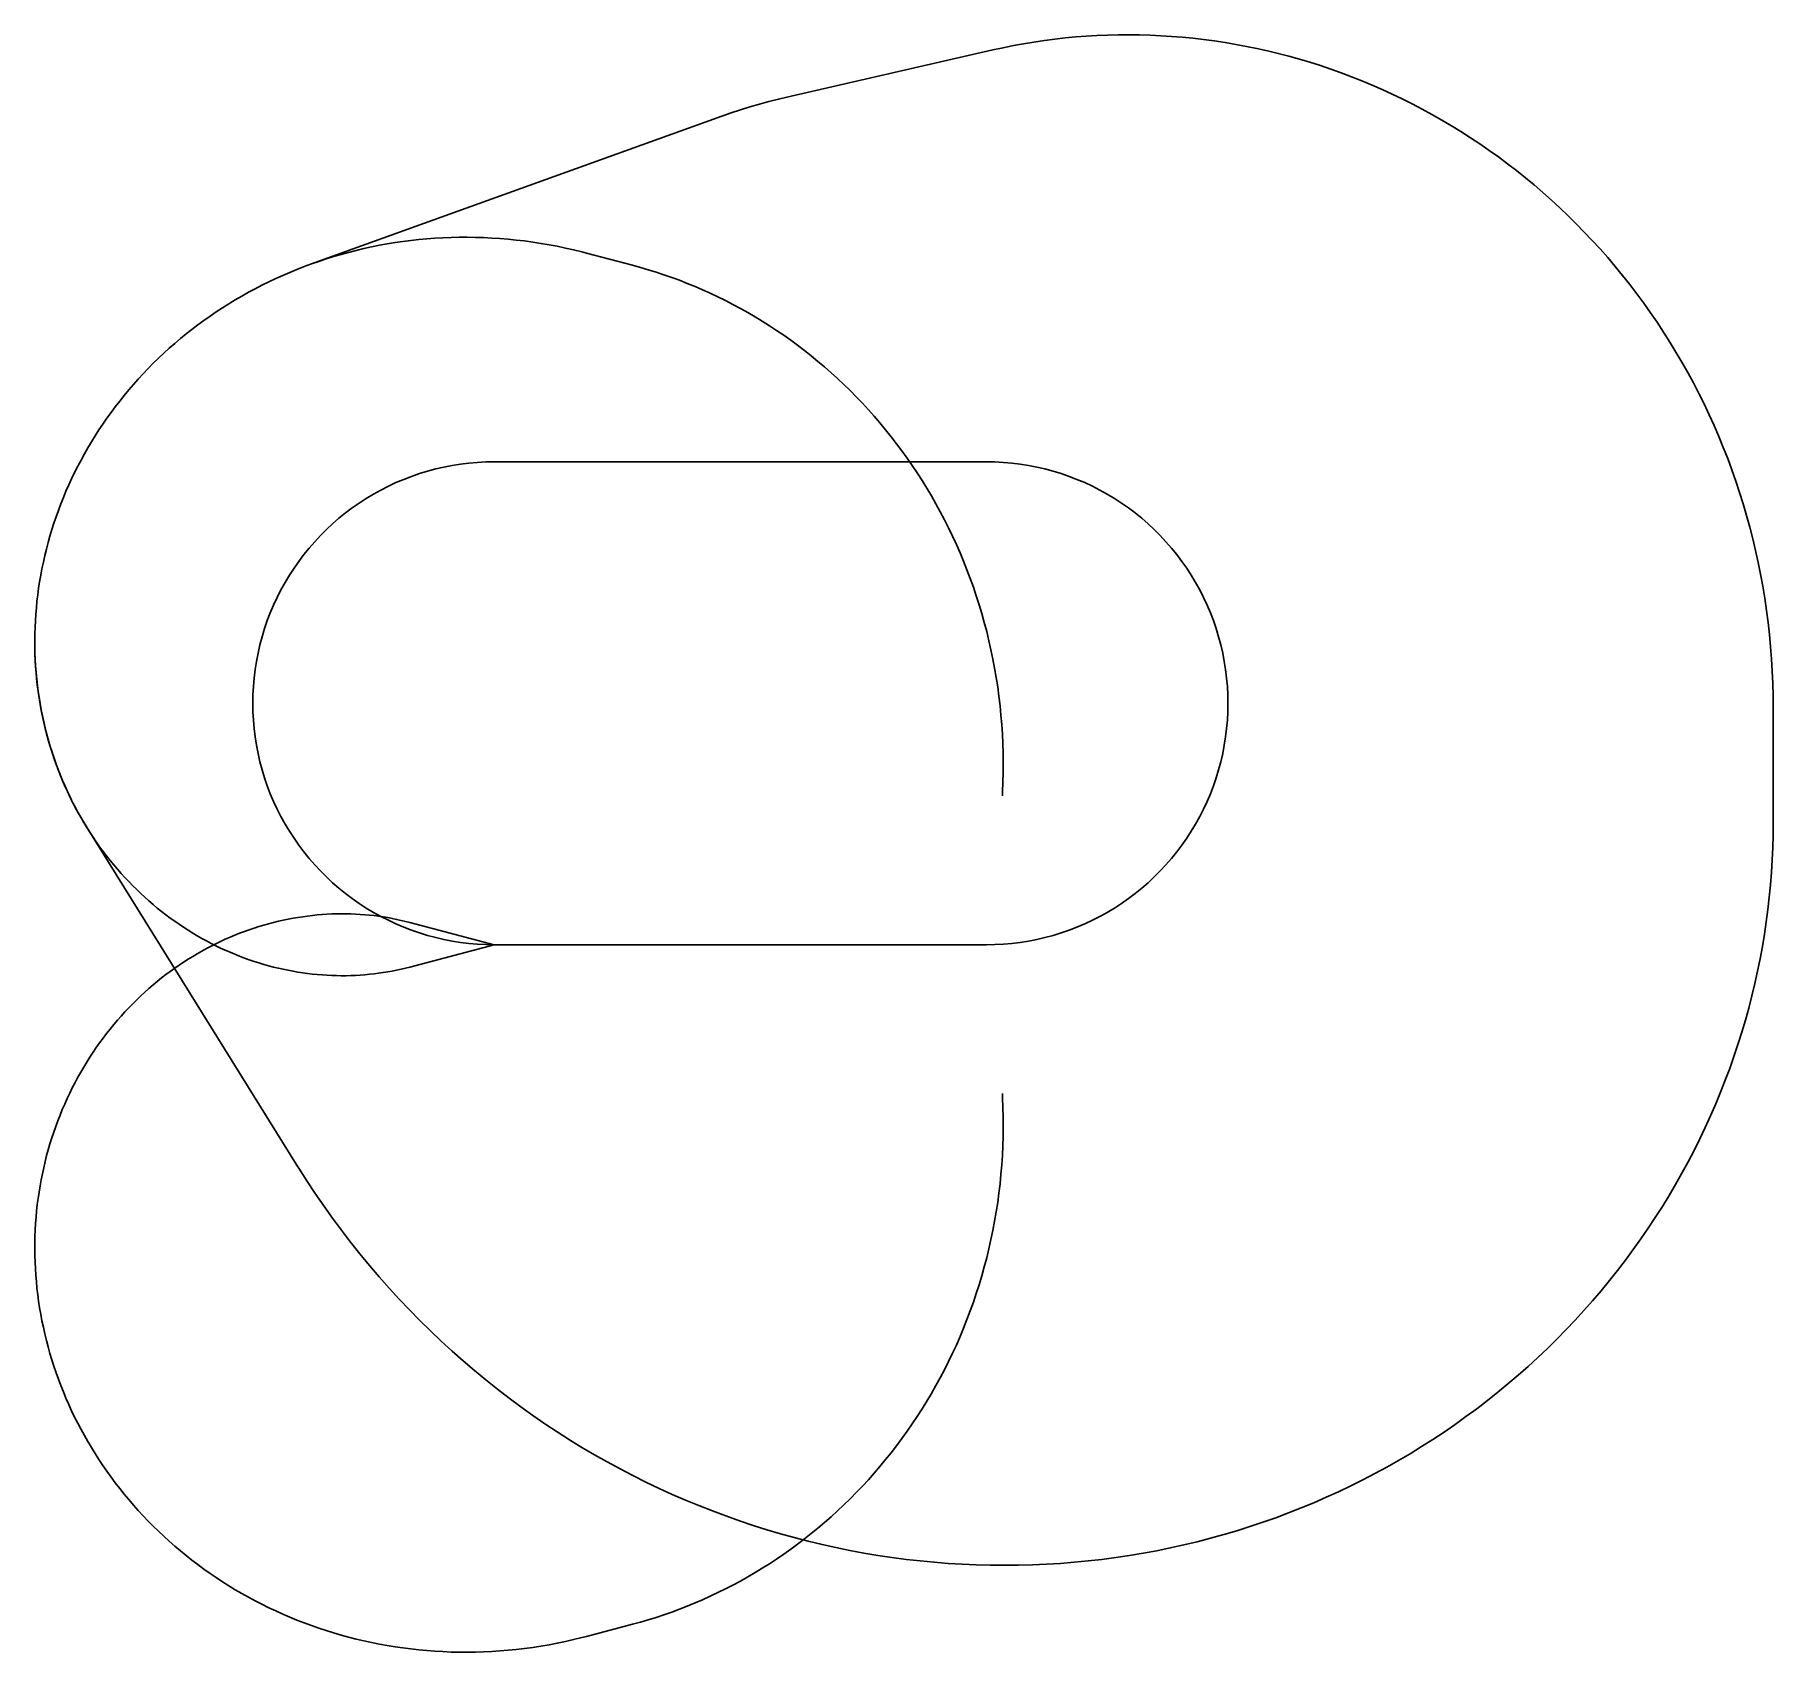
# Model space of a CAD drawing. Header units: metres. Extents: x -7532 to 20970, y -11596 to 14915.
import ezdxf

# ---------------------------------------------------------------- set-up
doc = ezdxf.new("R2010")
doc.units = ezdxf.units.M

msp = doc.modelspace()

# ---------------------------------------------------------------- linework, layer by layer
at = {"layer": 'NorminalTrack', "color": 1}
msp.add_lwpolyline([(0, 0), (0, 0), (-138, 2), (-276, 10), (-414, 22), (-551, 39), (-687, 60), (-823, 86), (-958, 118), (-1091, 153), (-1223, 194), (-1354, 239), (-1483, 288), (-1610, 342), (-1735, 401), (-1858, 463), (-1979, 530), (-2097, 601), (-2213, 677), (-2326, 756), (-2437, 839), (-2544, 926), (-2648, 1017), (-2749, 1111), (-2847, 1209), (-2941, 1310), (-3032, 1414), (-3119, 1521), (-3202, 1632), (-3281, 1745), (-3357, 1861), (-3428, 1979), (-3495, 2100), (-3557, 2223), (-3616, 2348), (-3670, 2475), (-3719, 2604), (-3764, 2735), (-3805, 2867), (-3840, 3000), (-3871, 3135), (-3898, 3271), (-3919, 3407), (-3936, 3544), (-3948, 3682), (-3956, 3820), (-3958, 3958), (-3956, 4096), (-3948, 4234), (-3936, 4372), (-3919, 4509), (-3898, 4645), (-3871, 4781), (-3840, 4915), (-3805, 5049), (-3764, 5181), (-3719, 5312), (-3670, 5441), (-3616, 5568), (-3557, 5693), (-3495, 5816), (-3428, 5937), (-3357, 6055), (-3281, 6171), (-3202, 6284), (-3119, 6395), (-3032, 6502), (-2941, 6606), (-2847, 6707), (-2749, 6805), (-2648, 6899), (-2544, 6990), (-2437, 7077), (-2326, 7160), (-2213, 7239), (-2097, 7314), (-1979, 7386), (-1858, 7453), (-1735, 7515), (-1610, 7574), (-1483, 7628), (-1354, 7677), (-1223, 7722), (-1091, 7763), (-958, 7798), (-823, 7829), (-687, 7856), (-551, 7877), (-414, 7894), (-276, 7906), (-138, 7913), (0, 7916), (0, 7916), (8072, 7916), (8072, 7916), (8210, 7913), (8348, 7906), (8486, 7894), (8623, 7877), (8760, 7856), (8895, 7829), (9030, 7798), (9163, 7763), (9295, 7722), (9426, 7677), (9555, 7628), (9682, 7574), (9807, 7515), (9930, 7453), (10051, 7386), (10170, 7314), (10285, 7239), (10399, 7160), (10509, 7077), (10616, 6990), (10721, 6899), (10822, 6805), (10919, 6707), (11014, 6606), (11104, 6502), (11191, 6395), (11274, 6284), (11354, 6171), (11429, 6055), (11500, 5937), (11567, 5816), (11630, 5693), (11688, 5568), (11742, 5441), (11791, 5312), (11836, 5181), (11877, 5049), (11913, 4915), (11944, 4781), (11970, 4645), (11992, 4509), (12008, 4372), (12021, 4234), (12028, 4096), (12030, 3958), (12028, 3820), (12021, 3682), (12008, 3544), (11992, 3407), (11970, 3271), (11944, 3135), (11913, 3000), (11877, 2867), (11836, 2735), (11791, 2604), (11742, 2475), (11688, 2348), (11630, 2223), (11567, 2100), (11500, 1979), (11429, 1861), (11354, 1745), (11274, 1632), (11191, 1521), (11104, 1414), (11014, 1310), (10919, 1209), (10822, 1111), (10721, 1017), (10616, 926), (10509, 839), (10399, 756), (10285, 677), (10170, 601), (10051, 530), (9930, 463), (9807, 401), (9682, 342), (9555, 288), (9426, 239), (9295, 194), (9163, 153), (9030, 118), (8895, 86), (8760, 60), (8623, 39), (8486, 22), (8348, 10), (8210, 2), (8072, 0), (0, 0)], dxfattribs=at)
at = {"layer": 'WindSpiral', "color": 5}
for points in [[(0, 0), (-1384, -365), (-1455, -383), (-1527, -400), (-1599, -416), (-1672, -431), (-1746, -444), (-1820, -456), (-1894, -467), (-1969, -477), (-2045, -485), (-2121, -492), (-2197, -498), (-2274, -502), (-2351, -505), (-2429, -507), (-2507, -507), (-2585, -506), (-2663, -504), (-2742, -500), (-2821, -495), (-2900, -489), (-2979, -481), (-3059, -471), (-3138, -460), (-3218, -448), (-3298, -435), (-3378, -419), (-3457, -403), (-3537, -385), (-3617, -365), (-3697, -344), (-3776, -322), (-3856, -298), (-3935, -273), (-4015, -246), (-4094, -218), (-4173, -188), (-4251, -156), (-4330, -124), (-4408, -89), (-4485, -54), (-4563, -16), (-4640, 22), (-4716, 63), (-4792, 104), (-4868, 147), (-4943, 192), (-5018, 238), (-5092, 286), (-5165, 335), (-5238, 385), (-5310, 437), (-5382, 490), (-5452, 545), (-5523, 601), (-5592, 659), (-5660, 718), (-5728, 778), (-5795, 840), (-5861, 903), (-5926, 968), (-5991, 1034), (-6054, 1101), (-6116, 1169), (-6178, 1239), (-6238, 1310), (-6297, 1383), (-6355, 1456), (-6412, 1531), (-6468, 1607), (-6523, 1685), (-6576, 1763), (-6629, 1843), (-6680, 1924), (-6730, 2006), (-6778, 2089), (-6826, 2173), (-6871, 2259), (-6916, 2345), (-6959, 2433), (-7001, 2521), (-7041, 2611), (-7080, 2701), (-7118, 2792), (-7154, 2885), (-7188, 2978), (-7221, 3072), (-7252, 3167), (-7282, 3263), (-7310, 3359), (-7337, 3457), (-7362, 3555), (-7385, 3654), (-7407, 3753), (-7427, 3853), (-7445, 3954), (-7462, 4056), (-7477, 4158), (-7490, 4260), (-7501, 4363), (-7511, 4467), (-7519, 4571), (-7525, 4675), (-7529, 4780), (-7531, 4885), (-7532, 4991), (-7530, 5097), (-7527, 5203), (-7522, 5309), (-7515, 5416), (-7506, 5522), (-7496, 5629), (-7483, 5736), (-7469, 5843), (-7452, 5950), (-7434, 6057), (-7414, 6164), (-7391, 6271), (-7367, 6378), (-7341, 6485), (-7313, 6591), (-7283, 6698), (-7252, 6804), (-7218, 6909), (-7182, 7015), (-7144, 7120), (-7105, 7225), (-7063, 7329), (-7020, 7433), (-6974, 7536), (-6927, 7639), (-6878, 7742), (-6826, 7843), (-6773, 7944), (-6718, 8045), (-6662, 8144), (-6603, 8243), (-6542, 8341), (-6480, 8439), (-6415, 8535), (-6349, 8631), (-6281, 8726), (-6211, 8819), (-6139, 8912), (-6066, 9004), (-5990, 9094), (-5913, 9184), (-5835, 9272), (-5754, 9360), (-5672, 9446), (-5588, 9530), (-5502, 9614), (-5415, 9696), (-5326, 9777), (-5235, 9857), (-5143, 9935), (-5049, 10012), (-4954, 10087), (-4857, 10161), (-4758, 10233), (-4658, 10304), (-4557, 10373), (-4454, 10441), (-4350, 10507), (-4244, 10571), (-4137, 10633), (-4028, 10694), (-3919, 10753), (-3808, 10810), (-3695, 10866), (-3582, 10919), (-3467, 10971), (-3351, 11021), (-3234, 11069), (-3116, 11115), (-2997, 11159), (-2997, 11159), (3735, 13581), (3887, 13634), (4039, 13684), (4193, 13732), (4348, 13777), (4503, 13820), (4660, 13860), (4800, 13893), (8178, 14666), (8344, 14703), (8512, 14737), (8681, 14768), (8850, 14796), (9021, 14821), (9192, 14843), (9363, 14863), (9535, 14879), (9708, 14892), (9881, 14902), (10055, 14910), (10229, 14914), (10404, 14915), (10579, 14913), (10754, 14908), (10929, 14900), (11105, 14889), (11280, 14875), (11456, 14858), (11631, 14838), (11807, 14814), (11982, 14788), (12157, 14758), (12332, 14725), (12506, 14690), (12681, 14651), (12855, 14609), (13028, 14563), (13201, 14515), (13373, 14464), (13545, 14409), (13716, 14352), (13886, 14291), (14055, 14227), (14224, 14161), (14392, 14091), (14558, 14018), (14724, 13942), (14889, 13863), (15052, 13781), (15214, 13697), (15375, 13609), (15535, 13518), (15694, 13424), (15851, 13328), (16006, 13228), (16160, 13126), (16313, 13021), (16464, 12912), (16613, 12802), (16761, 12688), (16906, 12572), (17050, 12453), (17192, 12331), (17333, 12206), (17471, 12079), (17607, 11949), (17741, 11817), (17873, 11682), (18003, 11545), (18131, 11405), (18256, 11263), (18379, 11118), (18500, 10971), (18618, 10822), (18734, 10670), (18848, 10517), (18958, 10360), (19067, 10202), (19173, 10042), (19276, 9879), (19376, 9715), (19474, 9549), (19569, 9380), (19661, 9210), (19750, 9038), (19836, 8864), (19920, 8688), (20000, 8510), (20078, 8331), (20152, 8151), (20224, 7968), (20292, 7785), (20357, 7599), (20419, 7413), (20478, 7225), (20534, 7035), (20586, 6845), (20635, 6653), (20681, 6460), (20724, 6266), (20763, 6072), (20799, 5876), (20832, 5679), (20861, 5481), (20887, 5283), (20909, 5084), (20928, 4884), (20943, 4684), (20955, 4483), (20964, 4281), (20969, 4079), (20970, 3898), (20970, 1998), (20968, 1796), (20963, 1593), (20954, 1390), (20942, 1187), (20926, 984), (20906, 781), (20883, 578), (20856, 375), (20826, 172), (20792, -30), (20755, -233), (20714, -434), (20669, -636), (20621, -836), (20569, -1037), (20514, -1236), (20455, -1435), (20392, -1633), (20326, -1831), (20257, -2027), (20184, -2222), (20107, -2417), (20027, -2610), (19943, -2802), (19856, -2993), (19766, -3183), (19672, -3371), (19575, -3558), (19474, -3744), (19370, -3928), (19262, -4110), (19152, -4291), (19037, -4470), (18920, -4648), (18799, -4823), (18676, -4997), (18549, -5168), (18418, -5338), (18285, -5506), (18149, -5671), (18009, -5835), (17866, -5996), (17721, -6155), (17572, -6311), (17421, -6465), (17267, -6617), (17110, -6766), (16950, -6913), (16787, -7056), (16621, -7198), (16453, -7336), (16283, -7472), (16109, -7605), (15933, -7735), (15755, -7863), (15574, -7987), (15391, -8108), (15205, -8226), (15017, -8342), (14827, -8454), (14635, -8562), (14440, -8668), (14244, -8770), (14045, -8869), (13845, -8965), (13642, -9057), (13438, -9146), (13232, -9231), (13024, -9313), (12814, -9392), (12603, -9466), (12390, -9538), (12176, -9605), (11961, -9669), (11743, -9729), (11525, -9786), (11305, -9838), (11085, -9887), (10863, -9933), (10640, -9974), (10416, -10011), (10191, -10045), (9965, -10075), (9738, -10101), (9511, -10122), (9283, -10140), (9054, -10154), (8825, -10164), (8596, -10170), (8366, -10172), (8136, -10170), (7905, -10164), (7675, -10154), (7444, -10140), (7213, -10122), (6983, -10100), (6752, -10074), (6522, -10043), (6292, -10009), (6062, -9970), (5833, -9928), (5604, -9881), (5375, -9831), (5148, -9776), (4921, -9717), (4694, -9655), (4469, -9588), (4244, -9517), (4021, -9442), (3798, -9363), (3577, -9281), (3357, -9194), (3138, -9103), (2920, -9009), (2704, -8910), (2489, -8808), (2276, -8701), (2065, -8591), (1855, -8477), (1647, -8360), (1440, -8238), (1236, -8113), (1034, -7984), (833, -7851), (635, -7715), (439, -7575), (245, -7431), (53, -7284), (-136, -7134), (-323, -6980), (-508, -6822), (-689, -6661), (-869, -6497), (-1045, -6329), (-1219, -6159), (-1390, -5985), (-1558, -5807), (-1724, -5627), (-1886, -5443), (-2045, -5257), (-2201, -5067), (-2355, -4875), (-2504, -4680), (-2651, -4482), (-2794, -4281), (-2934, -4077), (-3071, -3871), (-3204, -3662), (-3218, -3639), (-6674, 1915), (-6724, 1997), (-6773, 2080), (-6820, 2164), (-6867, 2250), (-6911, 2336), (-6955, 2423), (-6997, 2512), (-7037, 2601), (-7076, 2691), (-7114, 2783), (-7150, 2875), (-7185, 2968), (-7218, 3062), (-7249, 3157), (-7279, 3252), (-7308, 3349), (-7334, 3446), (-7359, 3544), (-7383, 3643), (-7405, 3742), (-7425, 3842), (-7443, 3943), (-7460, 4045), (-7475, 4146), (-7489, 4249), (-7500, 4352), (-7510, 4455), (-7518, 4559), (-7524, 4664), (-7528, 4769), (-7531, 4874), (-7532, 4968)], [(0, 0), (-1384, -365), (-1455, -383), (-1527, -400), (-1599, -416), (-1672, -431), (-1746, -444), (-1820, -456), (-1894, -467), (-1969, -477), (-2045, -485), (-2121, -492), (-2197, -498), (-2274, -502), (-2351, -505), (-2429, -507), (-2507, -507), (-2585, -506), (-2663, -504), (-2742, -500), (-2821, -495), (-2900, -489), (-2979, -481), (-3059, -471), (-3138, -460), (-3218, -448), (-3298, -435), (-3378, -419), (-3457, -403), (-3537, -385), (-3617, -365), (-3697, -344), (-3776, -322), (-3856, -298), (-3935, -273), (-4015, -246), (-4094, -218), (-4173, -188), (-4251, -156), (-4330, -124), (-4408, -89), (-4485, -54), (-4563, -16), (-4640, 22), (-4716, 63), (-4792, 104), (-4868, 147), (-4943, 192), (-5018, 238), (-5092, 286), (-5165, 335), (-5238, 385), (-5310, 437), (-5382, 490), (-5452, 545), (-5523, 601), (-5592, 659), (-5660, 718), (-5728, 778), (-5795, 840), (-5861, 903), (-5926, 968), (-5991, 1034), (-6054, 1101), (-6116, 1169), (-6178, 1239), (-6238, 1310), (-6297, 1383), (-6355, 1456), (-6412, 1531), (-6468, 1607), (-6523, 1685), (-6576, 1763), (-6629, 1843), (-6680, 1924), (-6730, 2006), (-6778, 2089), (-6826, 2173), (-6871, 2259), (-6916, 2345), (-6959, 2433), (-7001, 2521), (-7041, 2611), (-7080, 2701), (-7118, 2792), (-7154, 2885), (-7188, 2978), (-7221, 3072), (-7252, 3167), (-7282, 3263), (-7310, 3359), (-7337, 3457), (-7362, 3555), (-7385, 3654), (-7407, 3753), (-7427, 3853), (-7445, 3954), (-7462, 4056), (-7477, 4158), (-7490, 4260), (-7501, 4363), (-7511, 4467), (-7519, 4571), (-7525, 4675), (-7529, 4780), (-7531, 4885), (-7532, 4991), (-7530, 5097), (-7527, 5203), (-7522, 5309), (-7515, 5416), (-7506, 5522), (-7496, 5629), (-7483, 5736), (-7469, 5843), (-7452, 5950), (-7434, 6057), (-7414, 6164), (-7391, 6271), (-7367, 6378), (-7341, 6485), (-7313, 6591), (-7283, 6698), (-7252, 6804), (-7218, 6909), (-7182, 7015), (-7144, 7120), (-7105, 7225), (-7063, 7329), (-7020, 7433), (-6974, 7536), (-6927, 7639), (-6878, 7742), (-6826, 7843), (-6773, 7944), (-6718, 8045), (-6662, 8144), (-6603, 8243), (-6542, 8341), (-6480, 8439), (-6415, 8535), (-6349, 8631), (-6281, 8726), (-6211, 8819), (-6139, 8912), (-6066, 9004), (-5990, 9094), (-5913, 9184), (-5835, 9272), (-5754, 9360), (-5672, 9446), (-5588, 9530), (-5502, 9614), (-5415, 9696), (-5326, 9777), (-5235, 9857), (-5143, 9935), (-5049, 10012), (-4954, 10087), (-4857, 10161), (-4758, 10233), (-4658, 10304), (-4557, 10373), (-4454, 10441), (-4350, 10507), (-4244, 10571), (-4137, 10633), (-4028, 10694), (-3919, 10753), (-3808, 10810), (-3695, 10866), (-3582, 10919), (-3467, 10971), (-3351, 11021), (-3234, 11069), (-3116, 11115), (-2997, 11159), (-2877, 11201), (-2755, 11241), (-2633, 11279), (-2510, 11315), (-2386, 11349), (-2261, 11381), (-2135, 11411), (-2009, 11438), (-1881, 11464), (-1753, 11487), (-1625, 11508), (-1495, 11527), (-1365, 11543), (-1235, 11558), (-1104, 11570), (-972, 11580), (-840, 11587), (-707, 11593), (-574, 11596), (-441, 11596), (-308, 11595), (-174, 11591), (-40, 11584), (94, 11576), (229, 11564), (363, 11551), (497, 11535), (632, 11517), (766, 11496), (901, 11473), (1035, 11448), (1169, 11420), (1303, 11390), (1436, 11357), (1513, 11338), (2267, 11138), (2397, 11103), (2526, 11065), (2655, 11025), (2784, 10983), (2912, 10938), (3039, 10891), (3166, 10841), (3293, 10789), (3418, 10735), (3543, 10679), (3668, 10620), (3791, 10559), (3914, 10496), (4036, 10430), (4157, 10362), (4277, 10292), (4396, 10220), (4514, 10145), (4631, 10069), (4747, 9990), (4862, 9908), (4975, 9825), (5088, 9739), (5199, 9652), (5308, 9562), (5417, 9470), (5524, 9376), (5629, 9280), (5734, 9182), (5836, 9082), (5937, 8980), (6037, 8876), (6135, 8770), (6231, 8662), (6325, 8552), (6418, 8440), (6509, 8327), (6598, 8212), (6686, 8094), (6771, 7975), (6855, 7855), (6936, 7733), (7016, 7609), (7093, 7483), (7169, 7356), (7243, 7227), (7314, 7097), (7383, 6965), (7450, 6832), (7515, 6697), (7578, 6561), (7638, 6423), (7696, 6285), (7752, 6145), (7805, 6003), (7856, 5861), (7905, 5717), (7951, 5573), (7995, 5427), (8036, 5280), (8075, 5132), (8112, 4983), (8145, 4833), (8177, 4683), (8205, 4531), (8231, 4379), (8255, 4226), (8276, 4073), (8294, 3918), (8309, 3763), (8322, 3608), (8332, 3452), (8340, 3296), (8344, 3139), (8346, 2982), (8345, 2824), (8342, 2666), (8336, 2508), (8332, 2441)], [(0, 0), (-1384, 365), (-1455, 383), (-1527, 400), (-1599, 416), (-1672, 431), (-1746, 444), (-1820, 456), (-1894, 467), (-1969, 477), (-2045, 485), (-2121, 492), (-2197, 498), (-2274, 502), (-2351, 505), (-2429, 507), (-2507, 507), (-2585, 506), (-2663, 504), (-2742, 500), (-2821, 495), (-2900, 489), (-2979, 481), (-3059, 471), (-3138, 460), (-3218, 448), (-3298, 435), (-3378, 419), (-3457, 403), (-3537, 385), (-3617, 365), (-3697, 344), (-3776, 322), (-3856, 298), (-3935, 273), (-4015, 246), (-4094, 218), (-4173, 188), (-4251, 156), (-4330, 124), (-4408, 89), (-4485, 54), (-4563, 16), (-4640, -22), (-4716, -63), (-4792, -104), (-4868, -147), (-4943, -192), (-5018, -238), (-5092, -286), (-5165, -335), (-5238, -385), (-5310, -437), (-5382, -490), (-5452, -545), (-5523, -601), (-5592, -659), (-5660, -718), (-5728, -778), (-5795, -840), (-5861, -903), (-5926, -968), (-5991, -1034), (-6054, -1101), (-6116, -1169), (-6178, -1239), (-6238, -1310), (-6297, -1383), (-6355, -1456), (-6412, -1531), (-6468, -1607), (-6523, -1685), (-6576, -1763), (-6629, -1843), (-6680, -1924), (-6730, -2006), (-6778, -2089), (-6826, -2173), (-6871, -2259), (-6916, -2345), (-6959, -2433), (-7001, -2521), (-7041, -2611), (-7080, -2701), (-7118, -2792), (-7154, -2885), (-7188, -2978), (-7221, -3072), (-7252, -3167), (-7282, -3263), (-7310, -3359), (-7337, -3457), (-7362, -3555), (-7385, -3654), (-7407, -3753), (-7427, -3853), (-7445, -3954), (-7462, -4056), (-7477, -4158), (-7490, -4260), (-7501, -4363), (-7511, -4467), (-7519, -4571), (-7525, -4675), (-7529, -4780), (-7531, -4885), (-7532, -4991), (-7530, -5097), (-7527, -5203), (-7522, -5309), (-7515, -5416), (-7506, -5522), (-7496, -5629), (-7483, -5736), (-7469, -5843), (-7452, -5950), (-7434, -6057), (-7414, -6164), (-7391, -6271), (-7367, -6378), (-7341, -6485), (-7313, -6591), (-7283, -6698), (-7252, -6804), (-7218, -6909), (-7182, -7015), (-7144, -7120), (-7105, -7225), (-7063, -7329), (-7020, -7433), (-6974, -7536), (-6927, -7639), (-6878, -7742), (-6826, -7843), (-6773, -7944), (-6718, -8045), (-6662, -8144), (-6603, -8243), (-6542, -8341), (-6480, -8439), (-6415, -8535), (-6349, -8631), (-6281, -8726), (-6211, -8819), (-6139, -8912), (-6066, -9004), (-5990, -9094), (-5913, -9184), (-5835, -9272), (-5754, -9360), (-5672, -9446), (-5588, -9530), (-5502, -9614), (-5415, -9696), (-5326, -9777), (-5235, -9857), (-5143, -9935), (-5049, -10012), (-4954, -10087), (-4857, -10161), (-4758, -10233), (-4658, -10304), (-4557, -10373), (-4454, -10441), (-4350, -10507), (-4244, -10571), (-4137, -10633), (-4028, -10694), (-3919, -10753), (-3808, -10810), (-3695, -10866), (-3582, -10919), (-3467, -10971), (-3351, -11021), (-3234, -11069), (-3116, -11115), (-2997, -11159), (-2877, -11201), (-2755, -11241), (-2633, -11279), (-2510, -11315), (-2386, -11349), (-2261, -11381), (-2135, -11411), (-2009, -11438), (-1881, -11464), (-1753, -11487), (-1625, -11508), (-1495, -11527), (-1365, -11543), (-1235, -11558), (-1104, -11570), (-972, -11580), (-840, -11587), (-707, -11593), (-574, -11596), (-441, -11596), (-308, -11595), (-174, -11591), (-40, -11584), (94, -11576), (229, -11564), (363, -11551), (497, -11535), (632, -11517), (766, -11496), (901, -11473), (1035, -11448), (1169, -11420), (1303, -11390), (1436, -11357), (1513, -11338), (2267, -11138), (2397, -11103), (2526, -11065), (2655, -11025), (2784, -10983), (2912, -10938), (3039, -10891), (3166, -10841), (3293, -10789), (3418, -10735), (3543, -10679), (3668, -10620), (3791, -10559), (3914, -10496), (4036, -10430), (4157, -10362), (4277, -10292), (4396, -10220), (4514, -10145), (4631, -10069), (4747, -9990), (4862, -9908), (4975, -9825), (5088, -9739), (5199, -9652), (5308, -9562), (5417, -9470), (5524, -9376), (5629, -9280), (5734, -9182), (5836, -9082), (5937, -8980), (6037, -8876), (6135, -8770), (6231, -8662), (6325, -8552), (6418, -8440), (6509, -8327), (6598, -8212), (6686, -8094), (6771, -7975), (6855, -7855), (6936, -7733), (7016, -7609), (7093, -7483), (7169, -7356), (7243, -7227), (7314, -7097), (7383, -6965), (7450, -6832), (7515, -6697), (7578, -6561), (7638, -6423), (7696, -6285), (7752, -6145), (7805, -6003), (7856, -5861), (7905, -5717), (7951, -5573), (7995, -5427), (8036, -5280), (8075, -5132), (8112, -4983), (8145, -4833), (8177, -4683), (8205, -4531), (8231, -4379), (8255, -4226), (8276, -4073), (8294, -3918), (8309, -3763), (8322, -3608), (8332, -3452), (8340, -3296), (8344, -3139), (8346, -2982), (8345, -2824), (8342, -2666), (8336, -2508), (8332, -2441)]]:
    msp.add_lwpolyline(points, dxfattribs=at)

doc.saveas('drawing.dxf')
